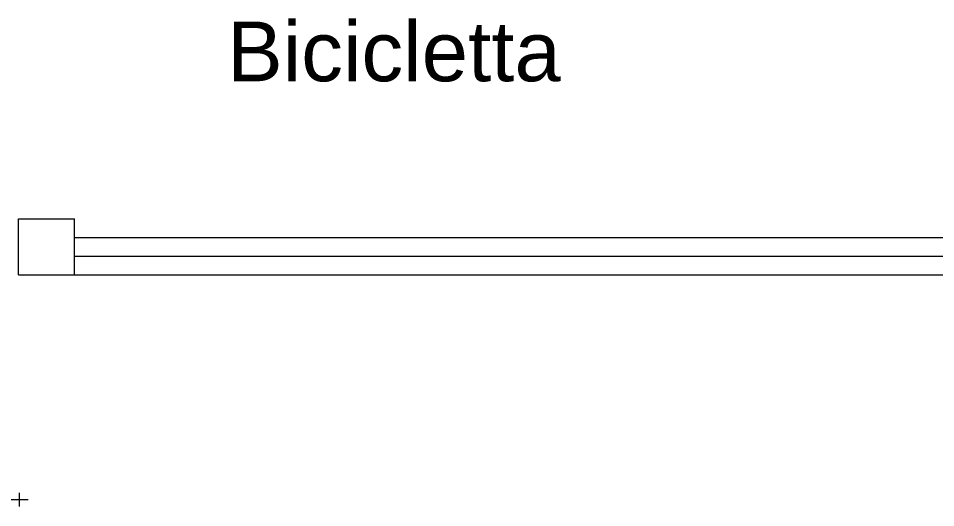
# Model space of a CAD drawing. Header units: millimetres. Extents: x 217.8 to 250.3, y 155.3 to 171.1.
# Drawn here: x 221.086 to 223.544, y 155.331 to 156.641 of the extents above; entities that cross this region are included whole.
import ezdxf

# ---------------------------------------------------------------- set-up
doc = ezdxf.new("R2010")
doc.units = ezdxf.units.MM
for name, color, linetype, lineweight in [('MURATURA_sezioni', 5, 'Continuous', 18), ('PORTE_infissi', 252, 'Continuous', 5), ('PROIEZIONI_finissime', 251, 'Continuous', 0), ('TESTO', 253, 'Continuous', 25), ('VETRATE', 171, 'Continuous', 9)]:
    doc.layers.add(name, color=color, linetype=linetype, lineweight=lineweight)
doc.styles.get("Standard").update_dxf_attribs({"font": 'ARIAL.TTF'})

msp = doc.modelspace()

# ---------------------------------------------------------------- linework, layer by layer
at = {"layer": 'MURATURA_sezioni'}
for p, q in [((221.0864, 156.1043), (221.2364, 156.1043)), ((221.0864, 155.9543), (221.0864, 156.1043)), ((221.2364, 155.9543), (221.2364, 156.1043)), ((221.0864, 155.9543), (221.2364, 155.9543))]:
    msp.add_line(p, q, dxfattribs=at)
at = {"layer": 'PORTE_infissi'}
msp.add_line((221.1127, 155.3517), (221.0192, 155.3517), dxfattribs=at)
at = {"layer": 'PORTE_infissi', "const_width": 0.00436}
msp.add_lwpolyline([(221.089, 155.333), (221.089, 155.3705)], dxfattribs=at)
at = {"layer": 'PROIEZIONI_finissime'}
msp.add_line((221.2364, 155.9543), (229.9104, 155.9543), dxfattribs=at)
at = {"layer": 'VETRATE'}
for p, q in [((221.2364, 156.0543), (229.9104, 156.0543)), ((221.2364, 156.0043), (229.9104, 156.0043))]:
    msp.add_line(p, q, dxfattribs=at)

# ---------------------------------------------------------------- texts
at = {"layer": 'TESTO'}
msp.add_text('Bicicletta', height=0.16, dxfattribs=at).set_placement((221.6456, 156.4725))

doc.saveas('drawing.dxf')
